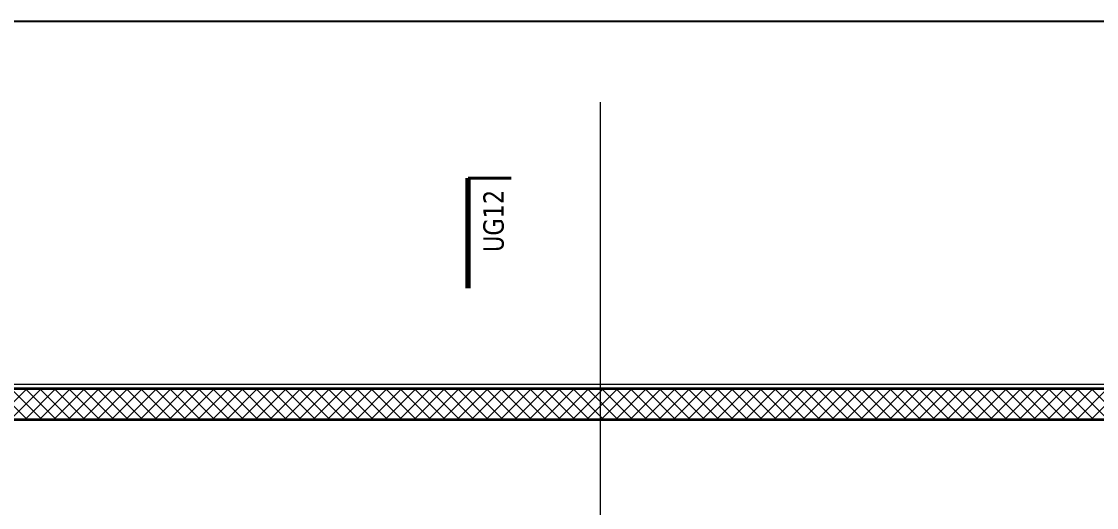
# Model space of a CAD drawing. Extents: x -882 to 937, y -179 to 966.
# Drawn here: x -522.6 to -311.6, y 870.1 to 965.5 of the extents above; entities that cross this region are included whole.
import ezdxf
from ezdxf.lldxf.tags import DXFTag

# ---------------------------------------------------------------- set-up
doc = ezdxf.new("R2010")
doc.units = 0
doc.layers.get('0').update_dxf_attribs({"lineweight": 13})
doc.layers.add('A-DETL-____-OTLN', color=5, linetype='Continuous', lineweight=9, true_color=0x0000ff)
doc.layers.add('G-____-____-SYMB', color=7, linetype='Strichpunkt - Weit', lineweight=5, true_color=0x008080)
for name, color, linetype, lineweight in [('A-WALL-____-MCUT', 7, 'Continuous', 35), ('A-WALL-____-PATT', 7, 'Continuous', 35), ('S-GRID-____-OTLN', 7, 'Continuous', 5)]:
    doc.layers.add(name, color=color, linetype=linetype, lineweight=lineweight)
doc.styles.get("Standard").update_dxf_attribs({"font": 'arial.ttf'})
tags = doc.linetypes.add('_Rasterlinie_', pattern=[0.375, 0.2, -0.05, 0.075, -0.05]).pattern_tags.tags
tags[10:11] = [DXFTag(74, 4), DXFTag(75, 0), DXFTag(340, '0'), DXFTag(46, 1.0), DXFTag(50, 0.0), DXFTag(44, 0.0), DXFTag(45, 0.0)]
tags[8:9] = [DXFTag(74, 4), DXFTag(75, 0), DXFTag(340, '0'), DXFTag(46, 1.0), DXFTag(50, 0.0), DXFTag(44, 0.0), DXFTag(45, 0.0)]
tags[6:7] = [DXFTag(74, 4), DXFTag(75, 0), DXFTag(340, '0'), DXFTag(46, 1.0), DXFTag(50, 0.0), DXFTag(44, 0.0), DXFTag(45, 0.0)]
tags[4:5] = [DXFTag(74, 4), DXFTag(75, 0), DXFTag(340, '0'), DXFTag(46, 1.0), DXFTag(50, 0.0), DXFTag(44, 0.0), DXFTag(45, 0.0)]
tags = doc.linetypes.add('_Schnittlinie_', pattern=[0.3, 0.15, -0.05, 0.05, -0.05]).pattern_tags.tags
tags[10:11] = [DXFTag(74, 4), DXFTag(75, 0), DXFTag(340, '0'), DXFTag(46, 1.0), DXFTag(50, 0.0), DXFTag(44, 0.0), DXFTag(45, 0.0)]
tags[8:9] = [DXFTag(74, 4), DXFTag(75, 0), DXFTag(340, '0'), DXFTag(46, 1.0), DXFTag(50, 0.0), DXFTag(44, 0.0), DXFTag(45, 0.0)]
tags[6:7] = [DXFTag(74, 4), DXFTag(75, 0), DXFTag(340, '0'), DXFTag(46, 1.0), DXFTag(50, 0.0), DXFTag(44, 0.0), DXFTag(45, 0.0)]
tags[4:5] = [DXFTag(74, 4), DXFTag(75, 0), DXFTag(340, '0'), DXFTag(46, 1.0), DXFTag(50, 0.0), DXFTag(44, 0.0), DXFTag(45, 0.0)]
tags = doc.linetypes.add('_Strichliert - Fein_', pattern=[0.15, 0.1, -0.05]).pattern_tags.tags
tags[6:7] = [DXFTag(74, 4), DXFTag(75, 0), DXFTag(340, '0'), DXFTag(46, 1.0), DXFTag(50, 0.0), DXFTag(44, 0.0), DXFTag(45, 0.0)]
tags[4:5] = [DXFTag(74, 4), DXFTag(75, 0), DXFTag(340, '0'), DXFTag(46, 1.0), DXFTag(50, 0.0), DXFTag(44, 0.0), DXFTag(45, 0.0)]
tags = doc.linetypes.add('Strichpunkt - Weit', pattern=[0.5, 0.2, -0.15, 0, -0.15]).pattern_tags.tags
tags[10:11] = [DXFTag(74, 4), DXFTag(75, 0), DXFTag(340, '0'), DXFTag(46, 1.0), DXFTag(50, 0.0), DXFTag(44, 0.0), DXFTag(45, 0.0)]
tags[8:9] = [DXFTag(74, 4), DXFTag(75, 0), DXFTag(340, '0'), DXFTag(46, 1.0), DXFTag(50, 0.0), DXFTag(44, 0.0), DXFTag(45, 0.0)]
tags[6:7] = [DXFTag(74, 4), DXFTag(75, 0), DXFTag(340, '0'), DXFTag(46, 1.0), DXFTag(50, 0.0), DXFTag(44, 0.0), DXFTag(45, 0.0)]
tags[4:5] = [DXFTag(74, 4), DXFTag(75, 0), DXFTag(340, '0'), DXFTag(46, 1.0), DXFTag(50, 0.0), DXFTag(44, 0.0), DXFTag(45, 0.0)]

# ---------------------------------------------------------------- blocks, each defined once
blk = doc.blocks.new('Referenz-A0UJ2GK4XE', base_point=(-896.79, -159.76))
at = {"layer": 'A-DETL-____-OTLN', "color": 0, "linetype": '_Strichliert - Fein_', "ltscale": 0.13}
blk.add_line((394.87, 894.28), (-632.82, 894.28), dxfattribs=at)
at = {"layer": 'A-WALL-____-MCUT', "color": 0, "linetype": 'Continuous', "ltscale": 0.35}
for p, q in [((394.87, 893.4), (-633.61, 893.4)), ((-630.96, 887.4), (394.87, 887.4))]:
    blk.add_line(p, q, dxfattribs=at)
at = {"layer": 'A-WALL-____-PATT', "color": 0, "linetype": 'Continuous', "lineweight": 9, "ltscale": 0.13}
for p, q in [((-527.58, 887.4), (-521.58, 893.4)), ((-521.48, 887.4), (-527.48, 893.4)), ((-524.75, 887.4), (-518.75, 893.4)), ((-518.65, 887.4), (-524.65, 893.4)), ((-521.92, 887.4), (-515.92, 893.4)), ((-515.82, 887.4), (-521.82, 893.4)), ((-519.09, 887.4), (-513.09, 893.4)), ((-512.99, 887.4), (-518.99, 893.4)), ((-516.26, 887.4), (-510.26, 893.4)), ((-510.16, 887.4), (-516.16, 893.4)), ((-513.44, 887.4), (-507.44, 893.4)), ((-507.33, 887.4), (-513.33, 893.4)), ((-510.61, 887.4), (-504.61, 893.4)), ((-504.51, 887.4), (-510.51, 893.4)), ((-507.78, 887.4), (-501.78, 893.4)), ((-501.68, 887.4), (-507.68, 893.4)), ((-504.95, 887.4), (-498.95, 893.4)), ((-498.85, 887.4), (-504.85, 893.4)), ((-502.12, 887.4), (-496.12, 893.4)), ((-496.02, 887.4), (-502.02, 893.4)), ((-499.29, 887.4), (-493.29, 893.4)), ((-493.19, 887.4), (-499.19, 893.4)), ((-496.47, 887.4), (-490.47, 893.4)), ((-490.36, 887.4), (-496.36, 893.4)), ((-493.64, 887.4), (-487.64, 893.4)), ((-487.53, 887.4), (-493.53, 893.4)), ((-490.81, 887.4), (-484.81, 893.4)), ((-484.71, 887.4), (-490.71, 893.4)), ((-487.98, 887.4), (-481.98, 893.4)), ((-481.88, 887.4), (-487.88, 893.4)), ((-485.15, 887.4), (-479.15, 893.4)), ((-479.05, 887.4), (-485.05, 893.4)), ((-482.32, 887.4), (-476.32, 893.4)), ((-476.22, 887.4), (-482.22, 893.4)), ((-479.49, 887.4), (-473.49, 893.4)), ((-473.39, 887.4), (-479.39, 893.4)), ((-476.67, 887.4), (-470.67, 893.4)), ((-470.56, 887.4), (-476.56, 893.4)), ((-473.84, 887.4), (-467.84, 893.4)), ((-467.74, 887.4), (-473.74, 893.4)), ((-471.01, 887.4), (-465.01, 893.4)), ((-464.91, 887.4), (-470.91, 893.4)), ((-468.18, 887.4), (-462.18, 893.4)), ((-462.08, 887.4), (-468.08, 893.4)), ((-465.35, 887.4), (-459.35, 893.4)), ((-459.25, 887.4), (-465.25, 893.4)), ((-462.52, 887.4), (-456.52, 893.4)), ((-456.42, 887.4), (-462.42, 893.4)), ((-459.7, 887.4), (-453.7, 893.4)), ((-453.59, 887.4), (-459.59, 893.4)), ((-456.87, 887.4), (-450.87, 893.4)), ((-450.77, 887.4), (-456.77, 893.4)), ((-454.04, 887.4), (-448.04, 893.4)), ((-447.94, 887.4), (-453.94, 893.4)), ((-451.21, 887.4), (-445.21, 893.4)), ((-445.11, 887.4), (-451.11, 893.4)), ((-448.38, 887.4), (-442.38, 893.4)), ((-442.28, 887.4), (-448.28, 893.4)), ((-445.55, 887.4), (-439.55, 893.4)), ((-439.45, 887.4), (-445.45, 893.4)), ((-442.73, 887.4), (-436.73, 893.4)), ((-436.62, 887.4), (-442.62, 893.4)), ((-439.9, 887.4), (-433.9, 893.4)), ((-433.79, 887.4), (-439.79, 893.4)), ((-437.07, 887.4), (-431.07, 893.4)), ((-430.97, 887.4), (-436.97, 893.4)), ((-434.24, 887.4), (-428.24, 893.4)), ((-428.14, 887.4), (-434.14, 893.4)), ((-431.41, 887.4), (-425.41, 893.4)), ((-425.31, 887.4), (-431.31, 893.4)), ((-428.58, 887.4), (-422.58, 893.4)), ((-422.48, 887.4), (-428.48, 893.4)), ((-425.75, 887.4), (-419.75, 893.4)), ((-419.65, 887.4), (-425.65, 893.4)), ((-422.93, 887.4), (-416.93, 893.4)), ((-416.82, 887.4), (-422.82, 893.4)), ((-420.1, 887.4), (-414.1, 893.4)), ((-414, 887.4), (-420, 893.4)), ((-417.27, 887.4), (-411.27, 893.4)), ((-411.17, 887.4), (-417.17, 893.4)), ((-414.44, 887.4), (-408.44, 893.4)), ((-408.34, 887.4), (-414.34, 893.4)), ((-411.61, 887.4), (-405.61, 893.4)), ((-405.51, 887.4), (-411.51, 893.4)), ((-408.78, 887.4), (-402.78, 893.4)), ((-402.68, 887.4), (-408.68, 893.4)), ((-405.96, 887.4), (-399.96, 893.4)), ((-399.85, 887.4), (-405.85, 893.4)), ((-403.13, 887.4), (-397.13, 893.4)), ((-397.03, 887.4), (-403.03, 893.4)), ((-400.3, 887.4), (-394.3, 893.4)), ((-394.2, 887.4), (-400.2, 893.4)), ((-397.47, 887.4), (-391.47, 893.4)), ((-391.37, 887.4), (-397.37, 893.4)), ((-394.64, 887.4), (-388.64, 893.4)), ((-388.54, 887.4), (-394.54, 893.4)), ((-391.81, 887.4), (-385.81, 893.4)), ((-385.71, 887.4), (-391.71, 893.4)), ((-388.99, 887.4), (-382.99, 893.4)), ((-382.88, 887.4), (-388.88, 893.4)), ((-386.16, 887.4), (-380.16, 893.4)), ((-380.05, 887.4), (-386.05, 893.4)), ((-383.33, 887.4), (-377.33, 893.4)), ((-377.23, 887.4), (-383.23, 893.4)), ((-380.5, 887.4), (-374.5, 893.4)), ((-374.4, 887.4), (-380.4, 893.4)), ((-377.67, 887.4), (-371.67, 893.4)), ((-371.57, 887.4), (-377.57, 893.4)), ((-374.84, 887.4), (-368.84, 893.4)), ((-368.74, 887.4), (-374.74, 893.4)), ((-372.01, 887.4), (-366.01, 893.4)), ((-365.91, 887.4), (-371.91, 893.4)), ((-369.19, 887.4), (-363.19, 893.4)), ((-363.08, 887.4), (-369.08, 893.4)), ((-366.36, 887.4), (-360.36, 893.4)), ((-360.26, 887.4), (-366.26, 893.4)), ((-363.53, 887.4), (-357.53, 893.4)), ((-357.43, 887.4), (-363.43, 893.4)), ((-360.7, 887.4), (-354.7, 893.4)), ((-354.6, 887.4), (-360.6, 893.4)), ((-357.87, 887.4), (-351.87, 893.4)), ((-351.77, 887.4), (-357.77, 893.4)), ((-355.04, 887.4), (-349.04, 893.4)), ((-348.94, 887.4), (-354.94, 893.4)), ((-352.22, 887.4), (-346.22, 893.4)), ((-346.11, 887.4), (-352.11, 893.4)), ((-349.39, 887.4), (-343.39, 893.4)), ((-343.28, 887.4), (-349.28, 893.4)), ((-346.56, 887.4), (-340.56, 893.4)), ((-340.46, 887.4), (-346.46, 893.4)), ((-343.73, 887.4), (-337.73, 893.4)), ((-337.63, 887.4), (-343.63, 893.4)), ((-340.9, 887.4), (-334.9, 893.4)), ((-334.8, 887.4), (-340.8, 893.4)), ((-338.07, 887.4), (-332.07, 893.4)), ((-331.97, 887.4), (-337.97, 893.4)), ((-335.25, 887.4), (-329.25, 893.4)), ((-329.14, 887.4), (-335.14, 893.4)), ((-332.42, 887.4), (-326.42, 893.4)), ((-326.31, 887.4), (-332.31, 893.4)), ((-329.59, 887.4), (-323.59, 893.4)), ((-323.49, 887.4), (-329.49, 893.4)), ((-326.76, 887.4), (-320.76, 893.4)), ((-320.66, 887.4), (-326.66, 893.4)), ((-323.93, 887.4), (-317.93, 893.4)), ((-317.83, 887.4), (-323.83, 893.4)), ((-321.1, 887.4), (-315.1, 893.4)), ((-315, 887.4), (-321, 893.4)), ((-318.27, 887.4), (-312.27, 893.4)), ((-312.17, 887.4), (-318.17, 893.4)), ((-315.45, 887.4), (-309.45, 893.4)), ((-309.34, 887.4), (-315.34, 893.4)), ((-312.62, 887.4), (-306.62, 893.4)), ((-306.52, 887.4), (-312.52, 893.4))]:
    blk.add_line(p, q, dxfattribs=at)
at = {"layer": 'G-____-____-SYMB', "color": 0, "linetype": 'Continuous', "lineweight": 40, "ltscale": 0.4}
blk.add_line((-426.49, 934.79), (-434.92, 934.79), dxfattribs=at)
at = {"layer": 'G-____-____-SYMB', "color": 0, "linetype": '_Schnittlinie_', "lineweight": 70, "ltscale": 0.7}
blk.add_line((-434.92, 913.16), (-434.92, 934.79), dxfattribs=at)
at = {"layer": 'S-GRID-____-OTLN', "color": 0, "linetype": '_Rasterlinie_', "ltscale": 0.13}
blk.add_line((-408.92, 109.1), (-408.92, 949.68), dxfattribs=at)
at = {"layer": 'G-____-____-SYMB', "color": 0, "linetype": 'Continuous', "ltscale": 0.13, "insert": (-431.95, 920.27), "char_height": 4, "attachment_point": 1, "rotation": 90}
blk.add_mtext('{\\W0.8;\\fVerdana;UG12}', dxfattribs=at)

msp = doc.modelspace()

# ---------------------------------------------------------------- linework, layer by layer
at = {"color": 0, "linetype": 'ByBlock', "lineweight": -2, "ltscale": 0.13}
msp.add_line((607.58, 965.53), (-882.42, 965.53), dxfattribs=at)

# ---------------------------------------------------------------- block references
at = {"color": 9, "lineweight": 25, "ltscale": 0.25, "true_color": 0xc0c0c0}
msp.add_blockref('Referenz-A0UJ2GK4XE', (-896.79, -159.76), dxfattribs=at)

doc.saveas('drawing.dxf')
